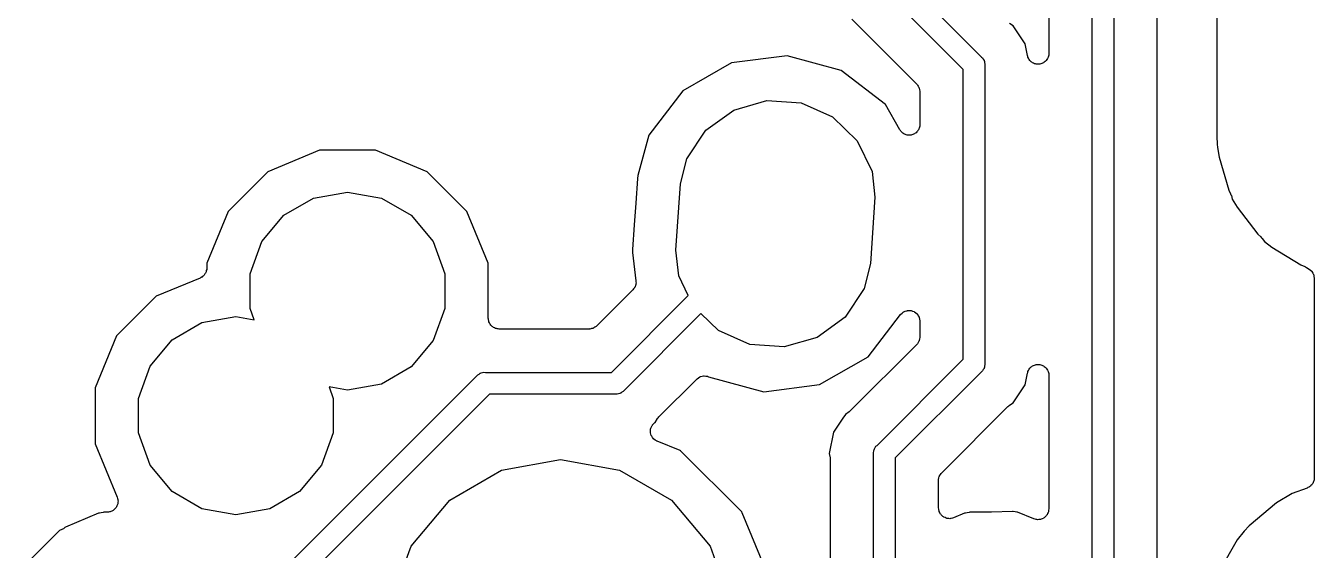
# Model space of a CAD drawing. Extents: x 240.1 to 314.9, y -176.2 to -102.8.
# Drawn here: x 299.8 to 314.91, y -166.68 to -160.53 of the extents above; entities that cross this region are included whole.
import ezdxf

# ---------------------------------------------------------------- set-up
doc = ezdxf.new("R2010")
doc.units = 0
doc.header["$MEASUREMENT"] = 0
doc.layers.add('BLACK', color=7, linetype='CONTINUOUS')

msp = doc.modelspace()

# ---------------------------------------------------------------- linework, layer by layer
at = {"layer": 'BLACK', "linetype": 'CONTINUOUS'}
for p, q in [((312.305, -168.845), (312.305, -153.632)), ((312.559, -153.585), (312.559, -168.893)), ((313.067, -168.823), (313.067, -153.654)), ((313.767, -154.25), (313.767, -161.853)), ((311.797, -155.509), (311.797, -160.854)), ((310.007, -159.897), (311.006, -160.896)), ((310.793, -161.043), (309.794, -160.044)), ((309.484, -160.452), (310.248, -161.216)), ((311.378, -160.532), (311.335, -160.504)), ((311.518, -160.742), (311.378, -160.532)), ((311.545, -160.879), (311.518, -160.742)), ((308.074, -160.964), (307.504, -161.291)), ((308.726, -160.881), (308.074, -160.964)), ((309.36, -161.053), (308.726, -160.881)), ((311.006, -160.896), (311.019, -160.907)), ((311.019, -160.907), (311.027, -160.922)), ((311.027, -160.922), (311.037, -160.935)), ((311.037, -160.935), (311.038, -160.941)), ((311.038, -160.941), (311.041, -160.946)), ((311.041, -160.946), (311.044, -160.962)), ((311.044, -160.962), (311.048, -160.979)), ((311.549, -160.888), (311.545, -160.879)), ((311.551, -160.898), (311.549, -160.888)), ((311.557, -160.908), (311.551, -160.898)), ((311.561, -160.92), (311.557, -160.908)), ((311.568, -160.927), (311.561, -160.92)), ((311.573, -160.936), (311.568, -160.927)), ((311.582, -160.944), (311.573, -160.936)), ((311.59, -160.953), (311.582, -160.944)), ((311.599, -160.958), (311.59, -160.953)), ((311.606, -160.964), (311.599, -160.958)), ((311.618, -160.968), (311.606, -160.964)), ((311.733, -160.964), (311.724, -160.967)), ((311.743, -160.956), (311.733, -160.964)), ((311.754, -160.95), (311.743, -160.956)), ((311.76, -160.942), (311.754, -160.95)), ((311.767, -160.936), (311.76, -160.942)), ((311.773, -160.925), (311.767, -160.936)), ((311.781, -160.915), (311.773, -160.925)), ((311.784, -160.906), (311.781, -160.915)), ((311.789, -160.898), (311.784, -160.906)), ((311.791, -160.885), (311.789, -160.898)), ((311.795, -160.873), (311.791, -160.885)), ((311.797, -160.854), (311.795, -160.864)), ((311.795, -160.864), (311.795, -160.873)), ((309.879, -161.454), (309.36, -161.053)), ((310.793, -164.437), (310.793, -161.043)), ((311.048, -160.979), (311.047, -160.996)), ((311.047, -160.996), (311.047, -164.484)), ((311.629, -160.974), (311.618, -160.968)), ((311.639, -160.976), (311.629, -160.974)), ((311.648, -160.979), (311.639, -160.976)), ((311.66, -160.979), (311.648, -160.979)), ((311.673, -160.981), (311.66, -160.979)), ((311.682, -160.979), (311.673, -160.981)), ((311.692, -160.979), (311.682, -160.979)), ((311.704, -160.975), (311.692, -160.979)), ((311.716, -160.972), (311.704, -160.975)), ((311.724, -160.967), (311.716, -160.972)), ((310.248, -161.216), (310.251, -161.22)), ((310.251, -161.22), (310.255, -161.224)), ((310.255, -161.224), (310.264, -161.238)), ((310.264, -161.238), (310.273, -161.252)), ((310.273, -161.252), (310.275, -161.257)), ((310.275, -161.257), (310.277, -161.262)), ((310.277, -161.262), (310.28, -161.279)), ((307.504, -161.291), (307.103, -161.81)), ((308.1, -161.517), (308.488, -161.406)), ((308.488, -161.406), (308.89, -161.434)), ((310.28, -161.279), (310.285, -161.295)), ((310.285, -161.295), (310.284, -161.3)), ((310.284, -161.3), (310.285, -161.306)), ((310.285, -161.306), (310.285, -161.685)), ((307.774, -161.755), (308.1, -161.517)), ((308.89, -161.434), (309.258, -161.597)), ((310.048, -161.748), (309.879, -161.454)), ((309.258, -161.597), (309.548, -161.877)), ((310.279, -161.718), (310.277, -161.729)), ((310.283, -161.708), (310.279, -161.718)), ((310.285, -161.685), (310.283, -161.696)), ((310.283, -161.696), (310.283, -161.708)), ((307.103, -161.81), (306.974, -162.284)), ((307.549, -162.089), (307.774, -161.755)), ((310.055, -161.757), (310.048, -161.748)), ((310.061, -161.767), (310.055, -161.757)), ((310.069, -161.774), (310.061, -161.767)), ((310.076, -161.782), (310.069, -161.774)), ((310.086, -161.788), (310.076, -161.782)), ((310.095, -161.795), (310.086, -161.788)), ((310.105, -161.799), (310.095, -161.795)), ((310.114, -161.805), (310.105, -161.799)), ((310.125, -161.807), (310.114, -161.805)), ((310.136, -161.81), (310.125, -161.807)), ((310.147, -161.81), (310.136, -161.81)), ((310.158, -161.812), (310.147, -161.81)), ((310.169, -161.81), (310.158, -161.812)), ((310.18, -161.81), (310.169, -161.81)), ((310.19, -161.807), (310.18, -161.81)), ((310.201, -161.805), (310.19, -161.807)), ((310.211, -161.799), (310.201, -161.805)), ((310.222, -161.795), (310.211, -161.799)), ((310.23, -161.788), (310.222, -161.795)), ((310.239, -161.783), (310.23, -161.788)), ((310.247, -161.774), (310.239, -161.783)), ((310.255, -161.767), (310.247, -161.774)), ((310.261, -161.758), (310.255, -161.767)), ((310.268, -161.749), (310.261, -161.758)), ((310.272, -161.739), (310.268, -161.749)), ((310.277, -161.729), (310.272, -161.739)), ((313.767, -161.853), (313.768, -161.857)), ((313.768, -161.857), (313.768, -161.867)), ((313.768, -161.867), (313.77, -161.876)), ((303.242, -161.989), (302.635, -162.24)), ((303.898, -161.989), (303.242, -161.989)), ((304.505, -162.24), (303.898, -161.989)), ((309.548, -161.877), (309.725, -162.239)), ((313.77, -161.876), (313.773, -161.925)), ((313.773, -161.925), (313.773, -161.926)), ((313.773, -161.926), (313.774, -161.947)), ((313.774, -161.947), (313.775, -161.955)), ((313.775, -161.955), (313.796, -162.071)), ((307.477, -162.382), (307.549, -162.089)), ((313.796, -162.071), (313.908, -162.456)), ((302.635, -162.24), (302.17, -162.705)), ((304.97, -162.705), (304.505, -162.24)), ((306.972, -162.32), (306.952, -162.61)), ((306.974, -162.284), (306.972, -162.32)), ((306.972, -162.32), (306.972, -162.32)), ((309.725, -162.239), (309.757, -162.539)), ((307.423, -163.161), (307.477, -162.382)), ((313.908, -162.456), (313.929, -162.498)), ((302.824, -162.751), (303.173, -162.549)), ((303.173, -162.549), (303.57, -162.479)), ((303.57, -162.479), (303.967, -162.549)), ((303.967, -162.549), (304.316, -162.751)), ((306.952, -162.61), (306.934, -162.863)), ((309.757, -162.539), (309.703, -163.318)), ((313.929, -162.498), (313.933, -162.51)), ((313.933, -162.51), (313.938, -162.521)), ((313.938, -162.521), (313.949, -162.561)), ((313.949, -162.561), (314.006, -162.654)), ((302.17, -162.705), (301.919, -163.312)), ((302.565, -163.06), (302.824, -162.751)), ((304.316, -162.751), (304.575, -163.06)), ((305.221, -163.312), (304.97, -162.705)), ((314.006, -162.654), (314.249, -162.973)), ((306.934, -162.863), (306.914, -163.153)), ((306.934, -162.863), (306.934, -162.863)), ((302.427, -163.438), (302.565, -163.06)), ((304.575, -163.06), (304.713, -163.438)), ((314.249, -162.973), (314.284, -163.005)), ((314.284, -163.005), (314.292, -163.015)), ((314.292, -163.015), (314.301, -163.024)), ((314.301, -163.024), (314.326, -163.057)), ((314.326, -163.057), (314.413, -163.123)), ((306.914, -163.153), (306.912, -163.189)), ((306.912, -163.189), (306.954, -163.518)), ((306.914, -163.153), (306.914, -163.153)), ((307.455, -163.461), (307.423, -163.161)), ((314.413, -163.123), (314.754, -163.333)), ((301.919, -163.369), (301.918, -163.378)), ((301.918, -163.378), (301.918, -163.386)), ((301.919, -163.312), (301.919, -163.369)), ((305.221, -163.957), (305.221, -163.312)), ((309.703, -163.318), (309.631, -163.611)), ((314.754, -163.333), (314.798, -163.35)), ((314.798, -163.35), (314.809, -163.357)), ((314.809, -163.357), (314.82, -163.362)), ((314.82, -163.362), (314.851, -163.381)), ((314.851, -163.381), (314.865, -163.394)), ((301.841, -163.487), (301.325, -163.7)), ((301.848, -163.482), (301.841, -163.487)), ((301.856, -163.479), (301.848, -163.482)), ((301.866, -163.47), (301.856, -163.479)), ((301.878, -163.463), (301.866, -163.47)), ((301.883, -163.456), (301.878, -163.463)), ((301.889, -163.451), (301.883, -163.456)), ((301.896, -163.439), (301.889, -163.451)), ((301.905, -163.428), (301.896, -163.439)), ((301.907, -163.42), (301.905, -163.428)), ((301.911, -163.413), (301.907, -163.42)), ((301.914, -163.399), (301.911, -163.413)), ((301.918, -163.386), (301.914, -163.399)), ((302.427, -163.842), (302.427, -163.438)), ((304.713, -163.438), (304.713, -163.842)), ((306.954, -163.518), (306.953, -163.532)), ((306.953, -163.532), (306.955, -163.545)), ((307.568, -163.693), (307.455, -163.461)), ((314.865, -163.394), (314.88, -163.407)), ((314.88, -163.407), (314.882, -163.409)), ((314.882, -163.409), (314.883, -163.41)), ((314.883, -163.41), (314.893, -163.428)), ((314.893, -163.428), (314.902, -163.445)), ((314.902, -163.445), (314.903, -163.447)), ((314.903, -163.447), (314.904, -163.45)), ((314.904, -163.45), (314.907, -163.469)), ((314.907, -163.469), (314.91, -163.488)), ((314.91, -163.488), (314.91, -165.829)), ((306.918, -163.624), (306.495, -164.047)), ((306.926, -163.613), (306.918, -163.624)), ((306.935, -163.603), (306.926, -163.613)), ((306.938, -163.595), (306.935, -163.603)), ((306.943, -163.588), (306.938, -163.595)), ((306.947, -163.575), (306.943, -163.588)), ((306.952, -163.562), (306.947, -163.575)), ((306.955, -163.545), (306.952, -163.554)), ((306.952, -163.554), (306.952, -163.562)), ((309.631, -163.611), (309.406, -163.945)), ((301.325, -163.7), (300.86, -164.165)), ((306.668, -164.592), (307.568, -163.693)), ((301.863, -164.009), (302.26, -163.939)), ((302.26, -163.939), (302.476, -163.978)), ((302.476, -163.978), (302.427, -163.842)), ((304.713, -163.842), (304.575, -164.22)), ((305.223, -163.968), (305.221, -163.957)), ((305.223, -163.979), (305.223, -163.968)), ((305.227, -163.989), (305.223, -163.979)), ((307.716, -163.904), (306.815, -164.805)), ((307.922, -164.103), (307.716, -163.904)), ((309.406, -163.945), (309.08, -164.183)), ((309.676, -164.409), (310.058, -163.915)), ((310.058, -163.915), (310.059, -163.913)), ((310.059, -163.913), (310.061, -163.911)), ((310.061, -163.911), (310.076, -163.899)), ((310.076, -163.899), (310.09, -163.885)), ((310.09, -163.885), (310.093, -163.884)), ((310.093, -163.884), (310.094, -163.883)), ((310.094, -163.883), (310.113, -163.876)), ((310.113, -163.876), (310.131, -163.869)), ((310.131, -163.869), (310.134, -163.869)), ((310.134, -163.869), (310.136, -163.868)), ((310.136, -163.868), (310.155, -163.868)), ((310.155, -163.868), (310.175, -163.867)), ((310.175, -163.867), (310.177, -163.868)), ((310.177, -163.868), (310.18, -163.868)), ((310.18, -163.868), (310.198, -163.874)), ((310.198, -163.874), (310.217, -163.88)), ((310.217, -163.88), (310.219, -163.882)), ((310.219, -163.882), (310.221, -163.883)), ((310.221, -163.883), (310.236, -163.895)), ((310.236, -163.895), (310.252, -163.907)), ((310.252, -163.907), (310.253, -163.91)), ((310.253, -163.91), (310.255, -163.911)), ((310.255, -163.911), (310.265, -163.928)), ((310.265, -163.928), (310.275, -163.945)), ((310.275, -163.945), (310.276, -163.947)), ((310.276, -163.947), (310.277, -163.949)), ((310.277, -163.949), (310.281, -163.969)), ((310.281, -163.969), (310.285, -163.988)), ((301.514, -164.211), (301.863, -164.009)), ((305.229, -164), (305.227, -163.989)), ((305.234, -164.01), (305.229, -164)), ((305.238, -164.02), (305.234, -164.01)), ((305.245, -164.029), (305.238, -164.02)), ((305.251, -164.039), (305.245, -164.029)), ((305.259, -164.046), (305.251, -164.039)), ((305.266, -164.054), (305.259, -164.046)), ((305.276, -164.06), (305.266, -164.054)), ((305.284, -164.067), (305.276, -164.06)), ((305.295, -164.071), (305.284, -164.067)), ((305.305, -164.076), (305.295, -164.071)), ((305.316, -164.078), (305.305, -164.076)), ((305.326, -164.082), (305.316, -164.078)), ((305.337, -164.082), (305.326, -164.082)), ((305.348, -164.084), (305.337, -164.082)), ((306.405, -164.084), (305.348, -164.084)), ((306.411, -164.083), (306.405, -164.084)), ((306.416, -164.084), (306.411, -164.083)), ((306.432, -164.079), (306.416, -164.084)), ((306.449, -164.076), (306.432, -164.079)), ((306.454, -164.074), (306.449, -164.076)), ((306.459, -164.072), (306.454, -164.074)), ((306.473, -164.063), (306.459, -164.072)), ((306.487, -164.054), (306.473, -164.063)), ((306.491, -164.05), (306.487, -164.054)), ((306.495, -164.047), (306.491, -164.05)), ((308.29, -164.266), (307.922, -164.103)), ((310.285, -163.988), (310.285, -163.99)), ((310.285, -163.99), (310.285, -163.993)), ((310.285, -163.993), (310.285, -164.174)), ((300.86, -164.165), (300.609, -164.772)), ((301.255, -164.52), (301.514, -164.211)), ((304.575, -164.22), (304.316, -164.529)), ((308.692, -164.294), (308.29, -164.266)), ((309.08, -164.183), (308.692, -164.294)), ((310.248, -164.264), (309.472, -165.04)), ((310.251, -164.26), (310.248, -164.264)), ((310.255, -164.256), (310.251, -164.26)), ((310.264, -164.242), (310.255, -164.256)), ((310.273, -164.228), (310.264, -164.242)), ((310.275, -164.223), (310.273, -164.228)), ((310.277, -164.218), (310.275, -164.223)), ((310.28, -164.201), (310.277, -164.218)), ((310.285, -164.185), (310.28, -164.201)), ((310.285, -164.174), (310.284, -164.18)), ((310.284, -164.18), (310.285, -164.185)), ((309.106, -164.736), (309.676, -164.409)), ((309.782, -165.448), (310.793, -164.437)), ((301.117, -164.898), (301.255, -164.52)), ((304.316, -164.529), (303.967, -164.731)), ((305.153, -164.595), (305.17, -164.591)), ((305.17, -164.591), (305.187, -164.592)), ((311.006, -164.584), (309.995, -165.595)), ((311.019, -164.573), (311.006, -164.584)), ((311.027, -164.558), (311.019, -164.573)), ((311.037, -164.545), (311.027, -164.558)), ((311.038, -164.539), (311.037, -164.545)), ((311.041, -164.534), (311.038, -164.539)), ((311.044, -164.518), (311.041, -164.534)), ((311.048, -164.501), (311.044, -164.518)), ((311.047, -164.484), (311.048, -164.501)), ((311.549, -164.592), (311.551, -164.582)), ((311.551, -164.582), (311.557, -164.572)), ((311.557, -164.572), (311.561, -164.56)), ((311.561, -164.56), (311.568, -164.553)), ((311.568, -164.553), (311.573, -164.544)), ((311.573, -164.544), (311.582, -164.536)), ((311.582, -164.536), (311.59, -164.527)), ((311.59, -164.527), (311.599, -164.522)), ((311.599, -164.522), (311.606, -164.516)), ((311.606, -164.516), (311.618, -164.512)), ((311.618, -164.512), (311.629, -164.506)), ((311.629, -164.506), (311.639, -164.504)), ((311.639, -164.504), (311.648, -164.501)), ((311.648, -164.501), (311.66, -164.501)), ((311.66, -164.501), (311.673, -164.499)), ((311.673, -164.499), (311.682, -164.501)), ((311.682, -164.501), (311.692, -164.501)), ((311.692, -164.501), (311.704, -164.505)), ((311.704, -164.505), (311.716, -164.508)), ((311.716, -164.508), (311.724, -164.513)), ((311.724, -164.513), (311.733, -164.516)), ((311.733, -164.516), (311.743, -164.524)), ((311.743, -164.524), (311.754, -164.53)), ((311.754, -164.53), (311.76, -164.538)), ((311.76, -164.538), (311.767, -164.544)), ((311.767, -164.544), (311.773, -164.555)), ((311.773, -164.555), (311.781, -164.565)), ((311.781, -164.565), (311.784, -164.574)), ((311.784, -164.574), (311.789, -164.582)), ((311.789, -164.582), (311.791, -164.595)), ((302.809, -166.911), (305.087, -164.633)), ((303.967, -164.731), (303.57, -164.801)), ((305.087, -164.633), (305.098, -164.62)), ((305.098, -164.62), (305.113, -164.612)), ((305.113, -164.612), (305.126, -164.602)), ((305.126, -164.602), (305.132, -164.601)), ((305.132, -164.601), (305.137, -164.598)), ((305.137, -164.598), (305.153, -164.595)), ((305.187, -164.592), (306.668, -164.592)), ((307.223, -165.115), (307.668, -164.67)), ((307.668, -164.67), (307.671, -164.668)), ((307.671, -164.668), (307.673, -164.666)), ((307.673, -164.666), (307.689, -164.655)), ((307.689, -164.655), (307.704, -164.644)), ((307.704, -164.644), (307.707, -164.644)), ((307.707, -164.644), (307.71, -164.642)), ((307.71, -164.642), (307.729, -164.638)), ((307.729, -164.638), (307.747, -164.633)), ((307.747, -164.633), (307.75, -164.633)), ((307.75, -164.633), (307.753, -164.633)), ((307.753, -164.633), (307.772, -164.635)), ((307.772, -164.635), (307.791, -164.637)), ((307.791, -164.637), (307.794, -164.638)), ((307.794, -164.638), (307.797, -164.639)), ((307.797, -164.639), (307.805, -164.643)), ((307.805, -164.643), (308.454, -164.819)), ((308.454, -164.819), (309.106, -164.736)), ((311.378, -164.948), (311.518, -164.738)), ((311.518, -164.738), (311.545, -164.601)), ((311.545, -164.601), (311.549, -164.592)), ((311.791, -164.595), (311.795, -164.607)), ((311.795, -164.607), (311.795, -164.616)), ((311.795, -164.616), (311.797, -164.626)), ((311.797, -164.626), (311.797, -166.193)), ((300.609, -164.772), (300.609, -165.428)), ((305.234, -164.846), (303.022, -167.058)), ((303.57, -164.801), (303.353, -164.762)), ((303.353, -164.762), (303.403, -164.898)), ((306.715, -164.846), (305.234, -164.846)), ((306.732, -164.847), (306.715, -164.846)), ((306.748, -164.843), (306.732, -164.847)), ((306.765, -164.84), (306.748, -164.843)), ((306.77, -164.837), (306.765, -164.84)), ((306.775, -164.836), (306.77, -164.837)), ((306.789, -164.826), (306.775, -164.836)), ((306.804, -164.818), (306.789, -164.826)), ((306.815, -164.805), (306.804, -164.818)), ((301.117, -165.302), (301.117, -164.898)), ((303.403, -164.898), (303.403, -165.302)), ((309.472, -165.04), (309.462, -165.047)), ((310.54, -165.768), (311.316, -164.992)), ((311.316, -164.992), (311.326, -164.985)), ((311.326, -164.985), (311.335, -164.976)), ((311.335, -164.976), (311.378, -164.948)), ((307.148, -165.207), (307.161, -165.195)), ((307.161, -165.195), (307.172, -165.182)), ((307.172, -165.182), (307.176, -165.179)), ((307.176, -165.179), (307.178, -165.178)), ((307.178, -165.178), (307.207, -165.134)), ((307.207, -165.134), (307.216, -165.125)), ((307.216, -165.125), (307.223, -165.115)), ((309.382, -165.127), (309.27, -165.294)), ((309.41, -165.084), (309.382, -165.127)), ((309.382, -165.127), (309.382, -165.127)), ((309.453, -165.056), (309.41, -165.084)), ((309.462, -165.047), (309.453, -165.056)), ((301.255, -165.68), (301.117, -165.302)), ((303.403, -165.302), (303.265, -165.68)), ((307.124, -165.29), (307.126, -165.273)), ((307.125, -165.295), (307.124, -165.29)), ((307.125, -165.299), (307.125, -165.295)), ((307.13, -165.316), (307.125, -165.299)), ((307.126, -165.255), (307.128, -165.251)), ((307.126, -165.273), (307.126, -165.255)), ((307.128, -165.246), (307.136, -165.231)), ((307.128, -165.251), (307.128, -165.246)), ((307.134, -165.333), (307.13, -165.316)), ((307.137, -165.337), (307.134, -165.333)), ((307.136, -165.231), (307.143, -165.214)), ((307.138, -165.341), (307.137, -165.337)), ((307.149, -165.355), (307.138, -165.341)), ((307.143, -165.214), (307.146, -165.211)), ((307.146, -165.211), (307.148, -165.207)), ((309.27, -165.294), (309.221, -165.542)), ((300.609, -165.428), (300.869, -166.055)), ((307.159, -165.37), (307.149, -165.355)), ((307.162, -165.372), (307.159, -165.37)), ((307.165, -165.376), (307.162, -165.372)), ((307.18, -165.385), (307.165, -165.376)), ((307.194, -165.396), (307.18, -165.385)), ((307.199, -165.397), (307.194, -165.396)), ((307.203, -165.399), (307.199, -165.397)), ((307.474, -165.509), (307.203, -165.399)), ((309.744, -165.514), (309.747, -165.498)), ((309.747, -165.498), (309.75, -165.493)), ((309.75, -165.493), (309.751, -165.487)), ((309.751, -165.487), (309.761, -165.474)), ((309.761, -165.474), (309.769, -165.459)), ((309.769, -165.459), (309.782, -165.448)), ((305.378, -165.737), (306.07, -165.615)), ((306.07, -165.615), (306.762, -165.737)), ((307.48, -165.513), (307.474, -165.509)), ((307.482, -165.514), (307.48, -165.513)), ((308.196, -166.228), (307.482, -165.514)), ((309.221, -165.542), (309.231, -165.592)), ((309.231, -165.592), (309.231, -165.605)), ((309.231, -165.605), (309.233, -165.617)), ((309.233, -165.617), (309.233, -167.894)), ((309.74, -165.531), (309.744, -165.514)), ((309.741, -165.547), (309.74, -165.531)), ((309.741, -168.893), (309.741, -165.547)), ((309.995, -165.595), (309.995, -168.853)), ((301.514, -165.989), (301.255, -165.68)), ((303.265, -165.68), (303.006, -165.989)), ((304.769, -166.089), (305.378, -165.737)), ((306.762, -165.737), (307.371, -166.089)), ((310.515, -165.804), (310.525, -165.79)), ((310.525, -165.79), (310.533, -165.776)), ((310.533, -165.776), (310.537, -165.772)), ((310.537, -165.772), (310.54, -165.768)), ((310.503, -165.858), (310.504, -165.852)), ((310.503, -166.181), (310.503, -165.858)), ((310.504, -165.846), (310.508, -165.83)), ((310.504, -165.852), (310.504, -165.846)), ((310.508, -165.83), (310.511, -165.814)), ((310.511, -165.814), (310.514, -165.809)), ((310.514, -165.809), (310.515, -165.804)), ((314.826, -165.949), (314.653, -166.012)), ((314.836, -165.943), (314.826, -165.949)), ((314.847, -165.939), (314.836, -165.943)), ((314.855, -165.932), (314.847, -165.939)), ((314.865, -165.927), (314.855, -165.932)), ((314.872, -165.918), (314.865, -165.927)), ((314.88, -165.911), (314.872, -165.918)), ((314.886, -165.901), (314.88, -165.911)), ((314.893, -165.893), (314.886, -165.901)), ((314.897, -165.882), (314.893, -165.893)), ((314.902, -165.873), (314.897, -165.882)), ((314.904, -165.862), (314.902, -165.873)), ((314.908, -165.851), (314.904, -165.862)), ((314.91, -165.829), (314.908, -165.84)), ((314.908, -165.84), (314.908, -165.851)), ((300.869, -166.055), (300.872, -166.069)), ((300.872, -166.069), (300.876, -166.082)), ((300.876, -166.082), (300.876, -166.09)), ((300.876, -166.09), (300.878, -166.099)), ((300.878, -166.099), (300.876, -166.112)), ((301.863, -166.191), (301.514, -165.989)), ((303.006, -165.989), (302.657, -166.191)), ((304.317, -166.628), (304.769, -166.089)), ((307.371, -166.089), (307.823, -166.628)), ((314.653, -166.012), (314.466, -166.12)), ((300.648, -166.244), (300.261, -166.405)), ((300.659, -166.244), (300.648, -166.244)), ((300.68, -166.239), (300.659, -166.244)), ((300.659, -166.244), (300.659, -166.244)), ((300.659, -166.244), (300.659, -166.244)), ((300.702, -166.234), (300.68, -166.239)), ((300.71, -166.231), (300.702, -166.234)), ((300.702, -166.234), (300.702, -166.234)), ((300.702, -166.234), (300.702, -166.234)), ((300.751, -166.231), (300.71, -166.231)), ((300.765, -166.229), (300.751, -166.231)), ((300.779, -166.228), (300.765, -166.229)), ((300.787, -166.225), (300.779, -166.228)), ((300.795, -166.223), (300.787, -166.225)), ((300.807, -166.217), (300.795, -166.223)), ((300.82, -166.211), (300.807, -166.217)), ((300.826, -166.206), (300.82, -166.211)), ((300.833, -166.201), (300.826, -166.206)), ((300.842, -166.191), (300.833, -166.201)), ((300.852, -166.181), (300.842, -166.191)), ((300.856, -166.174), (300.852, -166.181)), ((300.861, -166.168), (300.856, -166.174)), ((300.866, -166.155), (300.861, -166.168)), ((300.873, -166.142), (300.866, -166.155)), ((300.874, -166.134), (300.873, -166.142)), ((300.876, -166.126), (300.874, -166.134)), ((300.876, -166.112), (300.876, -166.126)), ((302.26, -166.261), (301.863, -166.191)), ((302.657, -166.191), (302.26, -166.261)), ((308.197, -166.23), (308.196, -166.228)), ((308.201, -166.237), (308.197, -166.23)), ((308.572, -167.131), (308.201, -166.237)), ((310.506, -166.194), (310.503, -166.181)), ((310.506, -166.208), (310.506, -166.194)), ((310.509, -166.216), (310.506, -166.208)), ((310.511, -166.224), (310.509, -166.216)), ((310.518, -166.236), (310.511, -166.224)), ((310.523, -166.249), (310.518, -166.236)), ((310.529, -166.255), (310.523, -166.249)), ((310.808, -166.244), (310.679, -166.298)), ((310.819, -166.244), (310.808, -166.244)), ((310.84, -166.239), (310.819, -166.244)), ((310.819, -166.244), (310.819, -166.244)), ((310.819, -166.244), (310.819, -166.244)), ((310.862, -166.234), (310.84, -166.239)), ((310.87, -166.231), (310.862, -166.234)), ((310.862, -166.234), (310.862, -166.234)), ((310.862, -166.234), (310.862, -166.234)), ((311.118, -166.231), (310.87, -166.231)), ((311.12, -166.231), (311.118, -166.231)), ((311.123, -166.231), (311.12, -166.231)), ((311.371, -166.221), (311.123, -166.231)), ((311.379, -166.223), (311.371, -166.221)), ((311.4, -166.227), (311.379, -166.223)), ((311.379, -166.223), (311.379, -166.223)), ((311.379, -166.223), (311.379, -166.223)), ((311.422, -166.231), (311.4, -166.227)), ((311.43, -166.231), (311.422, -166.231)), ((311.422, -166.231), (311.422, -166.231)), ((311.422, -166.231), (311.422, -166.231)), ((311.621, -166.31), (311.43, -166.231)), ((311.782, -166.248), (311.777, -166.261)), ((311.789, -166.236), (311.782, -166.248)), ((311.791, -166.228), (311.789, -166.236)), ((311.794, -166.22), (311.791, -166.228)), ((311.797, -166.193), (311.794, -166.207)), ((311.794, -166.207), (311.794, -166.22)), ((314.466, -166.12), (314.145, -166.389)), ((300.261, -166.405), (300.256, -166.411)), ((310.533, -166.262), (310.529, -166.255)), ((310.543, -166.271), (310.533, -166.262)), ((310.553, -166.281), (310.543, -166.271)), ((310.56, -166.285), (310.553, -166.281)), ((310.567, -166.29), (310.56, -166.285)), ((310.58, -166.295), (310.567, -166.29)), ((310.592, -166.302), (310.58, -166.295)), ((310.6, -166.303), (310.592, -166.302)), ((310.608, -166.306), (310.6, -166.303)), ((310.622, -166.306), (310.608, -166.306)), ((310.636, -166.307), (310.622, -166.306)), ((310.644, -166.306), (310.636, -166.307)), ((310.652, -166.306), (310.644, -166.306)), ((310.665, -166.301), (310.652, -166.306)), ((310.679, -166.298), (310.665, -166.301)), ((311.635, -166.313), (311.621, -166.31)), ((311.648, -166.318), (311.635, -166.313)), ((311.656, -166.318), (311.648, -166.318)), ((311.664, -166.32), (311.656, -166.318)), ((311.678, -166.318), (311.664, -166.32)), ((311.692, -166.318), (311.678, -166.318)), ((311.7, -166.315), (311.692, -166.318)), ((311.708, -166.314), (311.7, -166.315)), ((311.72, -166.308), (311.708, -166.314)), ((311.733, -166.303), (311.72, -166.308)), ((311.74, -166.298), (311.733, -166.303)), ((311.747, -166.294), (311.74, -166.298)), ((311.757, -166.283), (311.747, -166.294)), ((311.767, -166.275), (311.757, -166.283)), ((311.771, -166.267), (311.767, -166.275)), ((311.777, -166.261), (311.771, -166.267)), ((314.145, -166.389), (314.09, -166.455)), ((300.192, -166.446), (299.796, -166.842)), ((300.219, -166.434), (300.192, -166.446)), ((300.227, -166.429), (300.219, -166.434)), ((300.237, -166.425), (300.227, -166.429)), ((300.246, -166.417), (300.237, -166.425)), ((300.256, -166.411), (300.246, -166.417)), ((314.006, -166.554), (313.797, -166.917)), ((314.09, -166.455), (314.006, -166.554)), ((314.09, -166.455), (314.09, -166.455)), ((304.076, -167.288), (304.317, -166.628)), ((307.823, -166.628), (308.064, -167.288))]:
    msp.add_line(p, q, dxfattribs=at)

doc.saveas('drawing.dxf')
